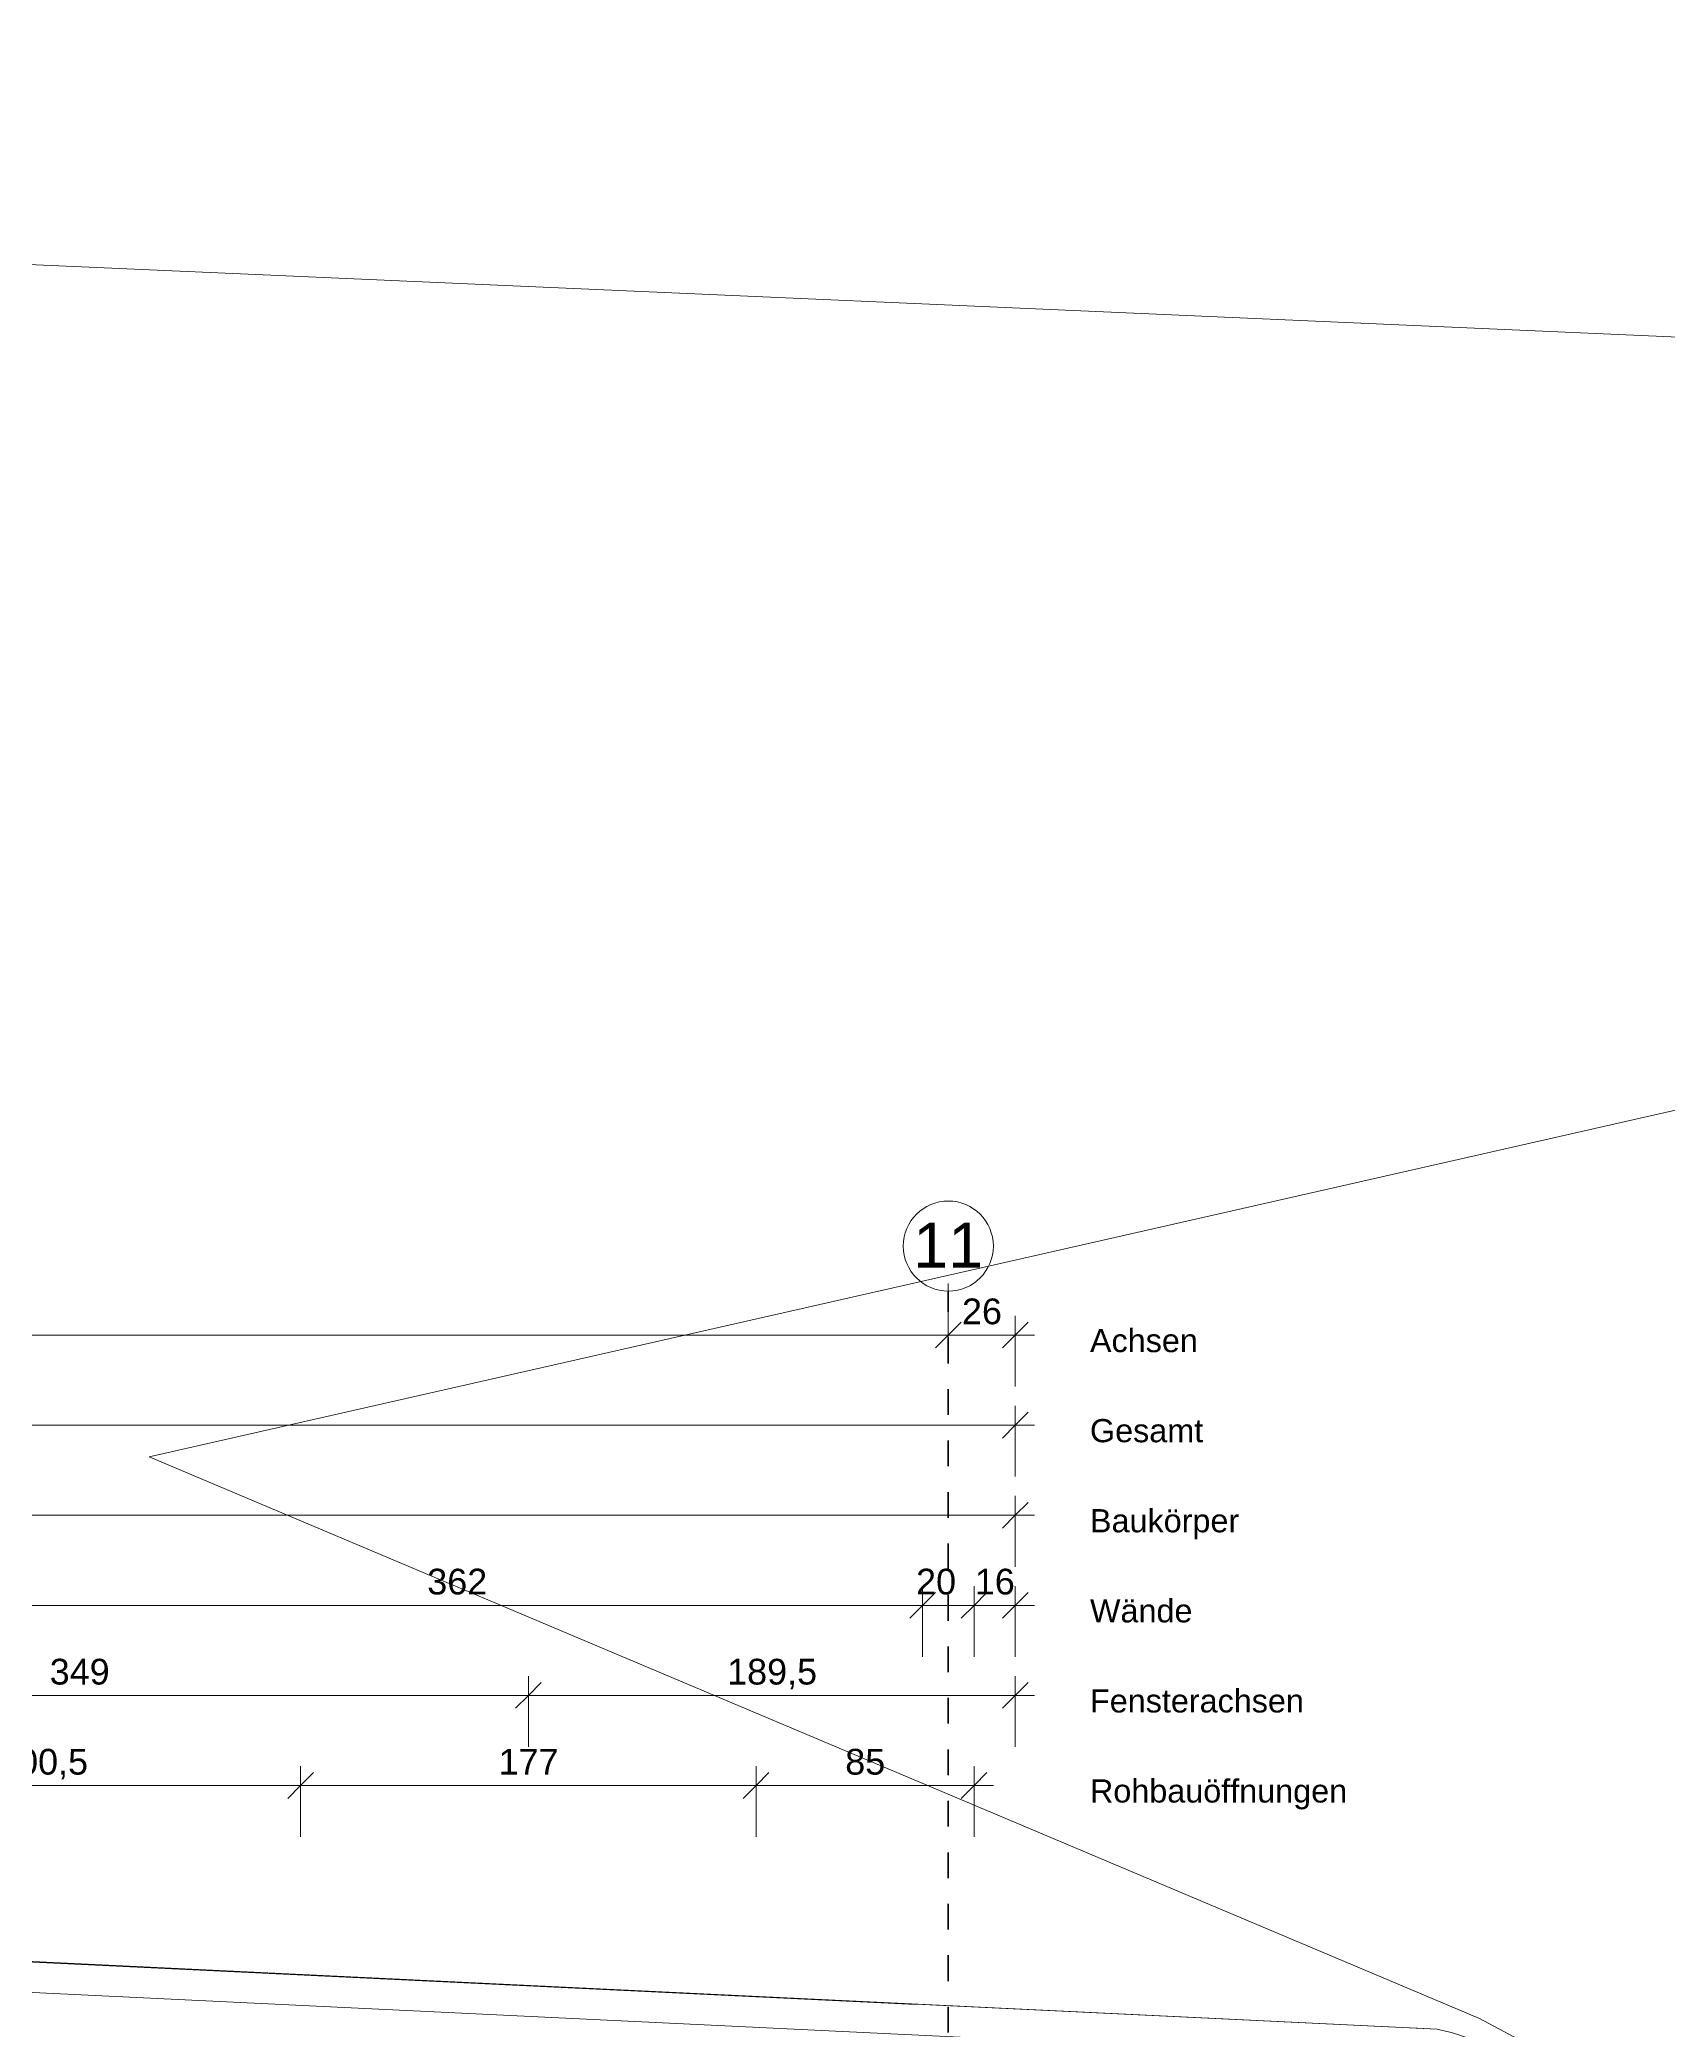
# Model space of a CAD drawing. Header units: metres. Extents: x -2.6 to 53.4, y 58.8 to 100.4.
# Drawn here: x 38.87 to 45.2, y 91.36 to 99.09 of the extents above; entities that cross this region are included whole.
import ezdxf

# ---------------------------------------------------------------- set-up
doc = ezdxf.new("R2010")
doc.units = ezdxf.units.M
doc.linetypes.add('Strich Punkt Mittel', pattern=[0.015875, 0.00635, -0.004763, 0, -0.004763])
for name, color, linetype, lineweight in [('A-DETL-THIN', 151, 'Continuous', 5), ('A_2D', 7, 'Continuous', 13), ('A_Bemassung-50_', 4, 'Continuous', 9), ('A_Bemassung_', 4, 'Continuous', 9), ('A_Beschriftung_', 7, 'Continuous', 9), ('A_Raster_', 1, 'Continuous', 9), ('Geländevolumenkörper', 7, 'Continuous', 5), ('Sekundäre Höhenlinien', 250, 'Continuous', 5)]:
    doc.layers.add(name, color=color, linetype=linetype, lineweight=lineweight)
doc.styles.add('Arial_1', font='arial.ttf', dxfattribs={"height": 0.175})
doc.styles.add('Arial_5', font='arial.ttf', dxfattribs={"height": 0.1})
doc.styles.add('Arial_9', font='arial.ttf', dxfattribs={"height": 0.0018})
doc.dimstyles.new('WGA-Bemaßung', dxfattribs={"dimscale": 0.3048, "dimtxt": 0.102026, "dimasz": 0.328084, "dimexe": 0.246063, "dimexo": 0.0625, "dimgap": 0.04101, "dimtad": 1, "dimdec": 1, "dimlfac": 100, "dimrnd": 0.5, "dimdsep": 46, "dimtxsty": 'Arial_5', "dimblk1": 'OBLIQUE', "dimblk2": 'OBLIQUE', "dimsah": 1, "dimcen": 0.09, "dimdle": 0.246063, "dimazin": 2, "dimtfac": 1, "dimtdec": 4, "dimtix": 1, "dimtmove": 0, "dimatfit": 3, "dimfxl": 0.656168, "dimfxlon": 1, "dimtvp": 1, "dimtolj": 1, "dimtzin": 0, "dimarcsym": 2})
doc.dimstyles.new('WGA-Bemaßung_1', dxfattribs={"dimscale": 0.3048, "dimtxt": 0.102026, "dimasz": 0.328084, "dimexe": 0.246063, "dimexo": 0.0625, "dimgap": 0.04101, "dimtad": 1, "dimdec": 1, "dimlfac": 100, "dimrnd": 0.5, "dimdsep": 46, "dimtxsty": 'Arial_5', "dimblk1": 'OBLIQUE', "dimblk2": 'OBLIQUE', "dimsah": 1, "dimcen": 0.09, "dimdle": 0.246063, "dimazin": 2, "dimtfac": 1, "dimtdec": 4, "dimtix": 1, "dimtmove": 2, "dimatfit": 3, "dimfxl": 0.656168, "dimfxlon": 1, "dimtvp": 1, "dimtolj": 1, "dimtzin": 0, "dimarcsym": 2})

# ---------------------------------------------------------------- blocks, each defined once
blk = doc.blocks.new('Raster - BS_Achse-112124-263_PP_00EG_BT1')
at = {"layer": 'A_Beschriftung_'}
blk.add_circle((0, 0), 0.0035, dxfattribs=at)
blk = doc.blocks.new('DIMBLOCK42-263_PP_00EG_BT1')
at = {"layer": 'A_Bemassung-50_', "transparency": 16777216}
for p, q in [((32.5577, 94.0586), (32.5577, 94.2586)), ((42.4027, 94.0586), (42.4027, 94.2586)), ((32.5577, 94.0586), (42.4027, 94.0586)), ((32.5577, 94.0586), (32.5577, 93.9836)), ((42.4027, 94.0586), (42.4027, 93.9836))]:
    blk.add_line(p, q, dxfattribs=at)
at = {"layer": 'A_Bemassung-50_', "lineweight": 35, "transparency": 16777216}
for p, q in [((32.5577, 94.0586), (32.6077, 94.1086)), ((42.4027, 94.0586), (42.4527, 94.1086)), ((32.5577, 94.0586), (32.5077, 94.0086)), ((42.4027, 94.0586), (42.3527, 94.0086))]:
    blk.add_line(p, q, dxfattribs=at)
at = {"layer": 'A_Bemassung-50_', "color": 0, "transparency": 16777216, "insert": (37.3067, 94.2009), "char_height": 0.1, "width": 0.416266, "attachment_point": 1, "line_spacing_factor": 0.941778, "style": 'Arial_5'}
blk.add_mtext('984,5', dxfattribs=at)
blk = doc.blocks.new('_Oblique')
at = {"color": 0, "linetype": 'ByBlock', "lineweight": -2}
blk.add_line((-0.5, -0.5), (0.5, 0.5), dxfattribs=at)
blk = doc.blocks.new('DIMBLOCK43-263_PP_00EG_BT1')
at = {"layer": 'A_Bemassung-50_', "transparency": 16777216}
for p, q in [((42.4027, 94.0586), (42.4027, 94.2586)), ((42.6627, 94.0586), (42.6627, 94.1336)), ((42.4027, 94.0586), (42.7377, 94.0586)), ((42.4027, 94.0586), (42.4027, 93.9836)), ((42.6627, 94.0586), (42.6627, 93.8586))]:
    blk.add_line(p, q, dxfattribs=at)
at = {"layer": 'A_Bemassung-50_', "lineweight": 35, "transparency": 16777216}
for p, q in [((42.4027, 94.0586), (42.4527, 94.1086)), ((42.6627, 94.0586), (42.7127, 94.1086)), ((42.4027, 94.0586), (42.3527, 94.0086)), ((42.6627, 94.0586), (42.6127, 94.0086))]:
    blk.add_line(p, q, dxfattribs=at)
at = {"layer": 'A_Bemassung-50_', "color": 0, "transparency": 16777216, "insert": (42.4558, 94.2009), "char_height": 0.1, "width": 0.184588, "attachment_point": 1, "line_spacing_factor": 0.941778, "style": 'Arial_5'}
blk.add_mtext('26', dxfattribs=at)
blk = doc.blocks.new('DIMBLOCK46-263_PP_00EG_BT1')
at = {"layer": 'A_Bemassung-50_', "transparency": 16777216}
for p, q in [((25.4177, 93.3586), (25.4177, 93.4336)), ((42.6627, 93.3586), (42.6627, 93.4336)), ((25.4177, 93.3586), (42.7377, 93.3586)), ((25.4177, 93.3586), (25.4177, 93.1586)), ((42.6627, 93.3586), (42.6627, 93.1586))]:
    blk.add_line(p, q, dxfattribs=at)
at = {"layer": 'A_Bemassung-50_', "lineweight": 35, "transparency": 16777216}
for p, q in [((25.4177, 93.3586), (25.4677, 93.4086)), ((42.6627, 93.3586), (42.7127, 93.4086)), ((25.4177, 93.3586), (25.3677, 93.3086)), ((42.6627, 93.3586), (42.6127, 93.3086))]:
    blk.add_line(p, q, dxfattribs=at)
at = {"layer": 'A_Bemassung-50_', "color": 0, "transparency": 16777216, "insert": (33.8283, 93.5009), "char_height": 0.1, "width": 0.50856, "attachment_point": 1, "line_spacing_factor": 0.941778, "style": 'Arial_5'}
blk.add_mtext('1724,5', dxfattribs=at)
blk = doc.blocks.new('DIMBLOCK80-263_PP_00EG_BT1')
at = {"layer": 'A_Bemassung-50_', "transparency": 16777216}
for p, q in [((7.6627, 93.7086), (7.6627, 93.7836)), ((42.6627, 93.7086), (42.6627, 93.7836)), ((7.5877, 93.7086), (42.7377, 93.7086)), ((7.6627, 93.7086), (7.6627, 93.5086)), ((42.6627, 93.7086), (42.6627, 93.5086))]:
    blk.add_line(p, q, dxfattribs=at)
at = {"layer": 'A_Bemassung-50_', "lineweight": 35, "transparency": 16777216}
for p, q in [((7.6627, 93.7086), (7.6127, 93.6586)), ((7.6627, 93.7086), (7.7127, 93.7586)), ((42.6627, 93.7086), (42.6127, 93.6586)), ((42.6627, 93.7086), (42.7127, 93.7586))]:
    blk.add_line(p, q, dxfattribs=at)
at = {"layer": 'A_Bemassung-50_', "color": 0, "transparency": 16777216, "insert": (25.0088, 93.8509), "char_height": 0.1, "width": 0.369177, "attachment_point": 1, "line_spacing_factor": 0.941778, "style": 'Arial_5'}
blk.add_mtext('3500', dxfattribs=at)
blk = doc.blocks.new('DIMBLOCK89-263_PP_00EG_BT1')
at = {"layer": 'A_Bemassung-50_', "transparency": 16777216}
for p, q in [((37.2802, 92.6586), (37.2802, 92.7336)), ((40.7702, 92.6586), (40.7702, 92.7336)), ((37.2802, 92.6586), (40.7702, 92.6586)), ((37.2802, 92.6586), (37.2802, 92.4586)), ((40.7702, 92.6586), (40.7702, 92.4586))]:
    blk.add_line(p, q, dxfattribs=at)
at = {"layer": 'A_Bemassung-50_', "lineweight": 35, "transparency": 16777216}
for p, q in [((37.2802, 92.6586), (37.3302, 92.7086)), ((40.7702, 92.6586), (40.8202, 92.7086)), ((37.2802, 92.6586), (37.2302, 92.6086)), ((40.7702, 92.6586), (40.7202, 92.6086))]:
    blk.add_line(p, q, dxfattribs=at)
at = {"layer": 'A_Bemassung-50_', "color": 0, "transparency": 16777216, "insert": (38.9098, 92.8009), "char_height": 0.1, "width": 0.276883, "attachment_point": 1, "line_spacing_factor": 0.941778, "style": 'Arial_5'}
blk.add_mtext('349', dxfattribs=at)
blk = doc.blocks.new('DIMBLOCK90-263_PP_00EG_BT1')
at = {"layer": 'A_Bemassung-50_', "transparency": 16777216}
for p, q in [((40.7702, 92.6586), (40.7702, 92.7336)), ((42.6627, 92.6586), (42.6627, 92.7336)), ((40.7702, 92.6586), (42.7377, 92.6586)), ((40.7702, 92.6586), (40.7702, 92.4586)), ((42.6627, 92.6586), (42.6627, 92.4586))]:
    blk.add_line(p, q, dxfattribs=at)
at = {"layer": 'A_Bemassung-50_', "lineweight": 35, "transparency": 16777216}
for p, q in [((40.7702, 92.6586), (40.8202, 92.7086)), ((42.6627, 92.6586), (42.7127, 92.7086)), ((40.7702, 92.6586), (40.7202, 92.6086)), ((42.6627, 92.6586), (42.6127, 92.6086))]:
    blk.add_line(p, q, dxfattribs=at)
at = {"layer": 'A_Bemassung-50_', "color": 0, "transparency": 16777216, "insert": (41.543, 92.8009), "char_height": 0.1, "width": 0.416266, "attachment_point": 1, "line_spacing_factor": 0.941778, "style": 'Arial_5'}
blk.add_mtext('189,5', dxfattribs=at)
blk = doc.blocks.new('DIMBLOCK114-263_PP_00EG_BT1')
at = {"layer": 'A_Bemassung-50_', "transparency": 16777216}
for p, q in [((38.6827, 93.0086), (38.6827, 93.0836)), ((42.3027, 93.0086), (42.3027, 93.0836)), ((38.6827, 93.0086), (42.3027, 93.0086)), ((38.6827, 93.0086), (38.6827, 92.8086)), ((42.3027, 93.0086), (42.3027, 92.8086))]:
    blk.add_line(p, q, dxfattribs=at)
at = {"layer": 'A_Bemassung-50_', "lineweight": 35, "transparency": 16777216}
for p, q in [((38.6827, 93.0086), (38.6327, 92.9586)), ((38.6827, 93.0086), (38.7327, 93.0586)), ((42.3027, 93.0086), (42.2527, 92.9586)), ((42.3027, 93.0086), (42.3527, 93.0586))]:
    blk.add_line(p, q, dxfattribs=at)
at = {"layer": 'A_Bemassung-50_', "color": 0, "transparency": 16777216, "insert": (40.3773, 93.1509), "char_height": 0.1, "width": 0.276883, "attachment_point": 1, "line_spacing_factor": 0.941778, "style": 'Arial_5'}
blk.add_mtext('362', dxfattribs=at)
blk = doc.blocks.new('DIMBLOCK115-263_PP_00EG_BT1')
at = {"layer": 'A_Bemassung-50_', "transparency": 16777216}
for p, q in [((42.3027, 93.0086), (42.3027, 93.0836)), ((42.5027, 93.0086), (42.5027, 93.0836)), ((42.3027, 93.0086), (42.5027, 93.0086)), ((42.3027, 93.0086), (42.3027, 92.8086)), ((42.5027, 93.0086), (42.5027, 92.8086))]:
    blk.add_line(p, q, dxfattribs=at)
at = {"layer": 'A_Bemassung-50_', "lineweight": 35, "transparency": 16777216}
for p, q in [((42.3027, 93.0086), (42.2527, 92.9586)), ((42.3027, 93.0086), (42.3527, 93.0586)), ((42.5027, 93.0086), (42.4527, 92.9586)), ((42.5027, 93.0086), (42.5527, 93.0586))]:
    blk.add_line(p, q, dxfattribs=at)
at = {"layer": 'A_Bemassung-50_', "color": 0, "transparency": 16777216, "insert": (42.2774, 93.1509), "char_height": 0.1, "width": 0.184588, "attachment_point": 1, "line_spacing_factor": 0.941778, "style": 'Arial_5'}
blk.add_mtext('20', dxfattribs=at)
blk = doc.blocks.new('DIMBLOCK116-263_PP_00EG_BT1')
at = {"layer": 'A_Bemassung-50_', "transparency": 16777216}
for p, q in [((42.5027, 93.0086), (42.5027, 93.0836)), ((42.6627, 93.0086), (42.6627, 93.0836)), ((42.5027, 93.0086), (42.7377, 93.0086)), ((42.5027, 93.0086), (42.5027, 92.8086)), ((42.6627, 93.0086), (42.6627, 92.8086))]:
    blk.add_line(p, q, dxfattribs=at)
at = {"layer": 'A_Bemassung-50_', "lineweight": 35, "transparency": 16777216}
for p, q in [((42.5027, 93.0086), (42.4527, 92.9586)), ((42.5027, 93.0086), (42.5527, 93.0586)), ((42.6627, 93.0086), (42.6127, 92.9586)), ((42.6627, 93.0086), (42.7127, 93.0586))]:
    blk.add_line(p, q, dxfattribs=at)
at = {"layer": 'A_Bemassung-50_', "color": 0, "transparency": 16777216, "insert": (42.5058, 93.1509), "char_height": 0.1, "width": 0.184588, "attachment_point": 1, "line_spacing_factor": 0.941778, "style": 'Arial_5'}
blk.add_mtext('16', dxfattribs=at)
blk = doc.blocks.new('DIMBLOCK319-263_PP_00EG_BT1')
at = {"layer": 'A_Bemassung-50_', "transparency": 16777216}
for p, q in [((37.8802, 92.3086), (37.8802, 92.3836)), ((39.8852, 92.3086), (39.8852, 92.3836)), ((37.8802, 92.3086), (39.8852, 92.3086)), ((37.8802, 92.3086), (37.8802, 92.1086)), ((39.8852, 92.3086), (39.8852, 92.1086))]:
    blk.add_line(p, q, dxfattribs=at)
at = {"layer": 'A_Bemassung-50_', "lineweight": 35, "transparency": 16777216}
for p, q in [((37.8802, 92.3086), (37.8302, 92.2586)), ((37.8802, 92.3086), (37.9302, 92.3586)), ((39.8852, 92.3086), (39.8352, 92.2586)), ((39.8852, 92.3086), (39.9352, 92.3586))]:
    blk.add_line(p, q, dxfattribs=at)
at = {"layer": 'A_Bemassung-50_', "color": 0, "transparency": 16777216, "insert": (38.7092, 92.4509), "char_height": 0.1, "width": 0.416266, "attachment_point": 1, "line_spacing_factor": 0.941778, "style": 'Arial_5'}
blk.add_mtext('200,5', dxfattribs=at)
blk = doc.blocks.new('DIMBLOCK320-263_PP_00EG_BT1')
at = {"layer": 'A_Bemassung-50_', "transparency": 16777216}
for p, q in [((39.8852, 92.3086), (39.8852, 92.3836)), ((41.6552, 92.3086), (41.6552, 92.3836)), ((39.8852, 92.3086), (41.6552, 92.3086)), ((39.8852, 92.3086), (39.8852, 92.1086)), ((41.6552, 92.3086), (41.6552, 92.1086))]:
    blk.add_line(p, q, dxfattribs=at)
at = {"layer": 'A_Bemassung-50_', "lineweight": 35, "transparency": 16777216}
for p, q in [((39.8852, 92.3086), (39.8352, 92.2586)), ((39.8852, 92.3086), (39.9352, 92.3586)), ((41.6552, 92.3086), (41.6052, 92.2586)), ((41.6552, 92.3086), (41.7052, 92.3586))]:
    blk.add_line(p, q, dxfattribs=at)
at = {"layer": 'A_Bemassung-50_', "color": 0, "transparency": 16777216, "insert": (40.6548, 92.4509), "char_height": 0.1, "width": 0.276883, "attachment_point": 1, "line_spacing_factor": 0.941778, "style": 'Arial_5'}
blk.add_mtext('177', dxfattribs=at)
blk = doc.blocks.new('DIMBLOCK321-263_PP_00EG_BT1')
at = {"layer": 'A_Bemassung-50_', "transparency": 16777216}
for p, q in [((41.6552, 92.3086), (41.6552, 92.3836)), ((42.5027, 92.3086), (42.5027, 92.3836)), ((41.6552, 92.3086), (42.5777, 92.3086)), ((41.6552, 92.3086), (41.6552, 92.1086)), ((42.5027, 92.3086), (42.5027, 92.1086))]:
    blk.add_line(p, q, dxfattribs=at)
at = {"layer": 'A_Bemassung-50_', "lineweight": 35, "transparency": 16777216}
for p, q in [((41.6552, 92.3086), (41.6052, 92.2586)), ((41.6552, 92.3086), (41.7052, 92.3586)), ((42.5027, 92.3086), (42.4527, 92.2586)), ((42.5027, 92.3086), (42.5527, 92.3586))]:
    blk.add_line(p, q, dxfattribs=at)
at = {"layer": 'A_Bemassung-50_', "color": 0, "transparency": 16777216, "insert": (42.002, 92.4509), "char_height": 0.1, "width": 0.184588, "attachment_point": 1, "line_spacing_factor": 0.941778, "style": 'Arial_5'}
blk.add_mtext('85', dxfattribs=at)
blk = doc.blocks.new('BS_Maßkette_AT_PP - oben oder links-9573065-263_PP_00EG_BT1')
at = {"layer": 'A_Beschriftung_', "char_height": 0.0018, "attachment_point": 1, "style": 'Arial_9'}
for s, insert, width in [('Achsen', (0, 0.00022), 0.0099409), ('Gesamt', (0, -0.00678), 0.0102616), ('Baukörper', (0, -0.01378), 0.0137089), ('Wände', (0, -0.02078), 0.0096203), ('Fensterachsen', (0, -0.02778), 0.019481), ('Rohbauöffnungen', (0, -0.03478), 0.0238101)]:
    blk.add_mtext(s, dxfattribs=dict(at, insert=insert, width=width))

msp = doc.modelspace()

# ---------------------------------------------------------------- linework, layer by layer
at = {"layer": 'A-DETL-THIN'}
msp.add_line((26.246, 92.2328), (44.3033, 91.3617), dxfattribs=at)
msp.add_arc((44.0673, 90.3149), 1.0731, 30.82003, 77.29404, dxfattribs=at)
at = {"layer": 'A_2D', "lineweight": 18}
msp.add_line((53.3757, 97.5779), (19.0083, 99.0917), dxfattribs=at)
at = {"layer": 'A_Raster_', "linetype": 'Strich Punkt Mittel', "lineweight": 35}
msp.add_line((42.4027, 59.9489), (42.4027, 94.2296), dxfattribs=at)
at = {"layer": 'Geländevolumenkörper', "color": 250}
for p, q in [((19.0083, 99.0917), (53.3757, 97.5779)), ((42.2764, 91.4583), (26.2996, 92.2194)), ((26.234, 92.1133), (44.2778, 91.2427)), ((44.3031, 91.3617), (42.249, 91.4608)), ((44.3029, 91.3617), (44.2, 91.3666))]:
    msp.add_line(p, q, dxfattribs=at)
at = {"layer": 'Sekundäre Höhenlinien'}
for p, q in [((53.3757, 96.7838), (39.2959, 93.5853)), ((39.2959, 93.5853), (44.4678, 91.4032)), ((44.4678, 91.4032), (44.6766, 91.292))]:
    msp.add_line(p, q, dxfattribs=at)

# ---------------------------------------------------------------- block references
at = {"layer": 'A_Beschriftung_'}
for name, p, xscale, yscale, zscale in [('Raster - BS_Achse-112124-263_PP_00EG_BT1', (42.4027, 94.4046), 49.99999999999998, 49.99999999999998, 49.99999999999998), ('BS_Maßkette_AT_PP - oben oder links-9573065-263_PP_00EG_BT1', (42.9533, 94.0714), 50, 50, 50)]:
    msp.add_blockref(name, p, dxfattribs=dict(at, xscale=xscale, yscale=yscale, zscale=zscale))

# ---------------------------------------------------------------- texts
at = {"layer": 'A_Beschriftung_', "insert": (42.2662, 94.4955), "char_height": 0.175, "width": 0.336709, "attachment_point": 1, "style": 'Arial_1'}
msp.add_mtext('11', dxfattribs=at)

# ---------------------------------------------------------------- dimensions: what is measured, and where the dimension line sits
at = {"layer": 'A_Bemassung_'}
for base, p1, p2, override, picture, middle in [((42.4027, 94.0586), (32.5577, 94.2586), (42.4027, 94.2586), {"dimpost": '<>', "dimfxl": 9.845}, 'DIMBLOCK42-263_PP_00EG_BT1', (37.4802, 94.1222)), ((42.6627, 94.0586), (42.4027, 94.2586), (42.6627, 93.8586), {"dimpost": '<>', "dimfxl": 0.477074}, 'DIMBLOCK43-263_PP_00EG_BT1', (42.5327, 94.1222)), ((42.6627, 93.7086), (7.6627, 93.5086), (42.6627, 93.5086), {"dimpost": '<>', "dimfxl": 35}, 'DIMBLOCK80-263_PP_00EG_BT1', (25.1627, 93.7722)), ((42.6627, 93.3586), (25.4177, 93.1586), (42.6627, 93.1586), {"dimpost": '<>', "dimfxl": 17.245}, 'DIMBLOCK46-263_PP_00EG_BT1', (34.0402, 93.4222)), ((42.3027, 93.0086), (38.6827, 92.8086), (42.3027, 92.8086), {"dimpost": '<>', "dimfxl": 3.62}, 'DIMBLOCK114-263_PP_00EG_BT1', (40.4927, 93.0722)), ((42.6627, 93.0086), (42.5027, 92.8086), (42.6627, 92.8086), {"dimpost": '<>', "dimfxl": 0.16}, 'DIMBLOCK116-263_PP_00EG_BT1', (42.5827, 93.0722)), ((40.7702, 92.6586), (37.2802, 92.4586), (40.7702, 92.4586), {"dimpost": '<>', "dimfxl": 3.49}, 'DIMBLOCK89-263_PP_00EG_BT1', (39.0252, 92.7222)), ((42.6626682485, 92.6586258398), (40.7701682485, 92.4586258398), (42.6626682485, 92.4586258398), {"dimpost": '<>', "dimfxl": 1.8925}, 'DIMBLOCK90-263_PP_00EG_BT1', (41.7164182485, 92.7221831389)), ((39.8852, 92.3086), (37.8802, 92.1086), (39.8852, 92.1086), {"dimpost": '<>', "dimfxl": 2.005}, 'DIMBLOCK319-263_PP_00EG_BT1', (38.8827, 92.3722)), ((42.5026682485, 92.3086258398), (41.6551682485, 92.1086258398), (42.5026682485, 92.1086258398), {"dimpost": '<>', "dimfxl": 0.8475}, 'DIMBLOCK321-263_PP_00EG_BT1', (42.0789182485, 92.3721831389)), ((41.6552, 92.3086), (39.8852, 92.1086), (41.6552, 92.1086), {"dimpost": '<>', "dimfxl": 1.77}, 'DIMBLOCK320-263_PP_00EG_BT1', (40.7702, 92.3713))]:
    dim = msp.add_linear_dim(base=base, p1=p1, p2=p2, dimstyle='WGA-Bemaßung', override=override, dxfattribs=at)
    dim.commit()
    dim.dimension.update_dxf_attribs({"geometry": picture, "text_midpoint": middle})
dim = msp.add_linear_dim(base=(42.5027, 93.0086), p1=(42.3027, 92.8086), p2=(42.5027, 92.8086), dimstyle='WGA-Bemaßung_1', override={"dimpost": '<>', "dimfxl": 0.2}, dxfattribs=at)
dim.commit()
dim.dimension.update_dxf_attribs({"geometry": 'DIMBLOCK115-263_PP_00EG_BT1', "text_midpoint": (42.3697, 93.0843), "dimtype": 160})

doc.saveas('drawing.dxf')
